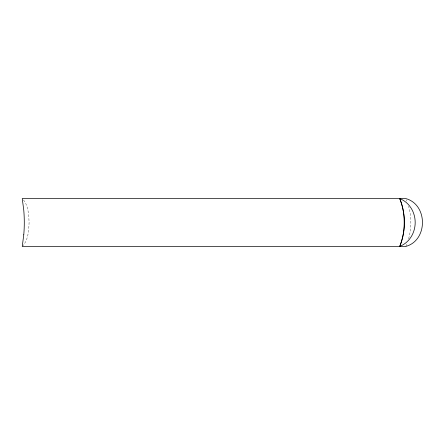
<?xml version="1.0" encoding="UTF-8"?>
<svg xmlns="http://www.w3.org/2000/svg" width="445" height="445" viewBox="0 0 445 445"><rect width="100%" height="100%" fill="white"/><g stroke="black" fill="none" stroke-linecap="round" stroke-linejoin="round"><path stroke-width="0.33" stroke-dasharray="2.23 1.67" d="M408.616 238.748C411.603 228.185 411.603 216.815 408.616 206.252M405.834 246.413L406.847 243.899M22.25 246.413C28.397 240.261 28.68 230.677 29.097 222.5C28.68 214.323 28.397 204.739 22.25 198.587M406.341 199.844L406.847 201.101"/><path stroke-width="0.67" d="M399.727 246.413C405.851 231.25 405.851 213.75 399.727 198.587A25.359 23.168 -90 0 1 415.185 222.5A25.359 23.168 -90 0 1 399.727 246.413A59.191 54.073 90 0 0 404.21 226.605L404.21 218.4A59.196 54.079 -90 0 0 399.727 198.587M23.774 234.771L22.25 246.413L405.834 246.413C427.99 240.389 427.99 204.611 405.834 198.587L22.25 198.587L23.774 210.229A59.808 24.353 -90 0 1 23.774 234.765"/></g></svg>
